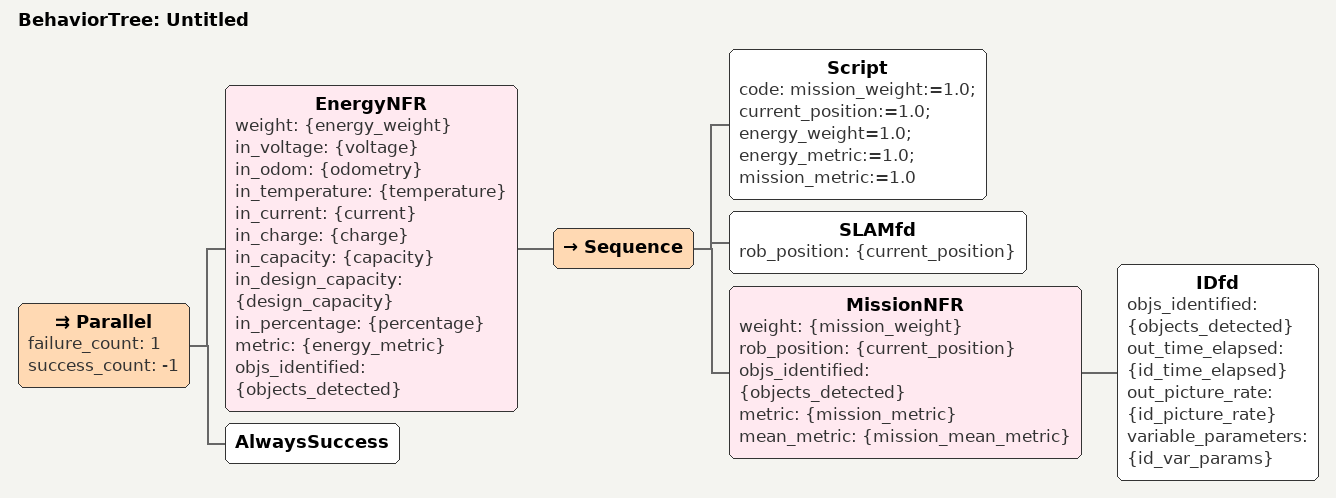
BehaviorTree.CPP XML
<root BTCPP_format="4">
  <BehaviorTree ID="Untitled">
    <Parallel failure_count="1"
              success_count="-1">
      <EnergyNFR weight="{energy_weight}" in_voltage="{voltage}" in_odom="{odometry}" in_temperature="{temperature}" in_current="{current}" in_charge="{charge}" in_capacity="{capacity}" in_design_capacity="{design_capacity}" in_percentage="{percentage}" metric="{energy_metric}" objs_identified="{objects_detected}">
      <Sequence>
        <Script code="mission_weight:=1.0; current_position:=1.0; energy_weight=1.0; energy_metric:=1.0; mission_metric:=1.0" />
        <SLAMfd  rob_position="{current_position}" />
        <MissionNFR weight="{mission_weight}" rob_position="{current_position}" objs_identified="{objects_detected}" metric="{mission_metric}" mean_metric="{mission_mean_metric}" >
          <IDfd objs_identified="{objects_detected}" out_time_elapsed="{id_time_elapsed}" out_picture_rate="{id_picture_rate}" variable_parameters="{id_var_params}"/>
        </MissionNFR>
      </Sequence>
      </EnergyNFR>
        <AlwaysSuccess />
    </Parallel>
  </BehaviorTree>
</root>
